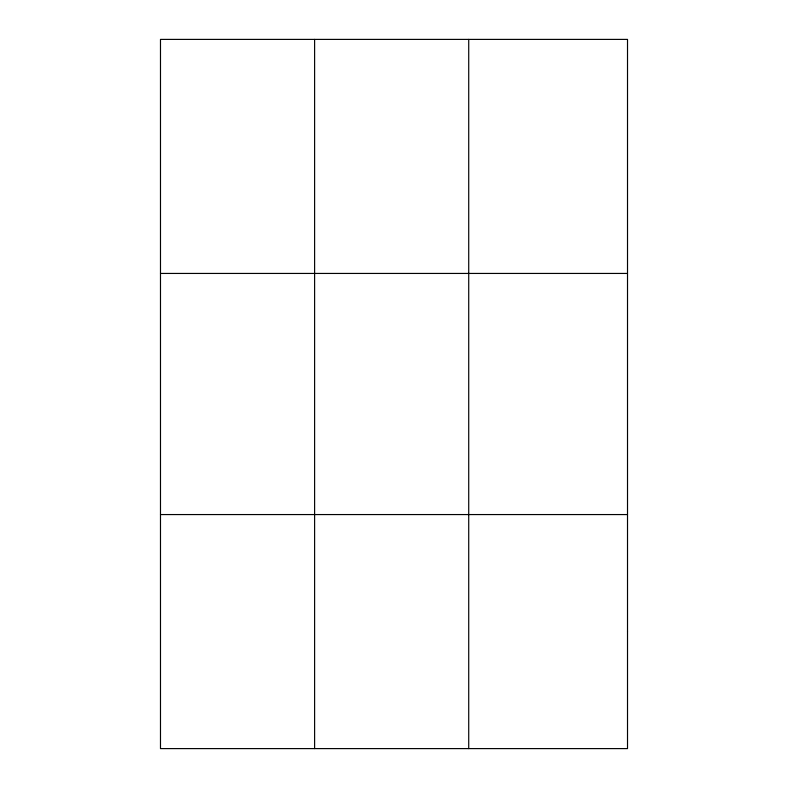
<?xml version="1.0" encoding="UTF-8"?>
<svg xmlns="http://www.w3.org/2000/svg" width="788" height="788" viewBox="0 0 788 788"><rect width="100%" height="100%" fill="white"/><g stroke="black" fill="none" stroke-linecap="round" stroke-linejoin="round"><path stroke-width="1.18" d="M314.609 39.4L314.609 748.6M468.722 39.4L468.722 748.6M160.486 273.436L627.514 273.436M160.486 514.564L627.514 514.564M627.514 631.582L627.514 748.6L160.486 748.6L160.486 39.4L627.514 39.4L627.514 631.582"/></g></svg>
